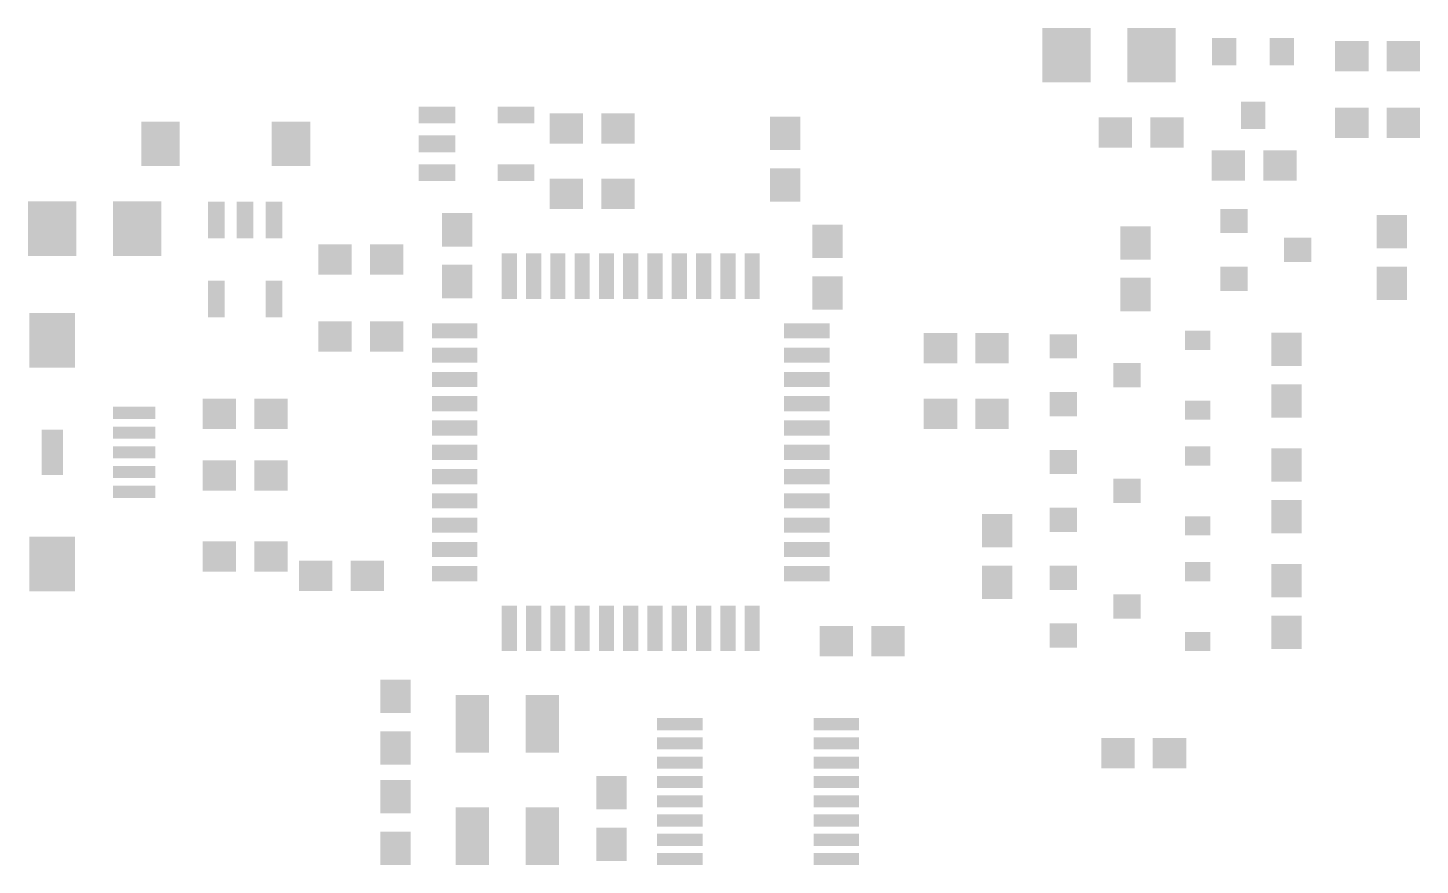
# Model space of a CAD drawing. Extents: x 0.5 to 46.3, y 1 to 28.6.
import ezdxf

# ---------------------------------------------------------------- set-up
doc = ezdxf.new("R2010")
doc.units = 0
doc.layers.add('31', color=253, linetype='CONTINUOUS')

# ---------------------------------------------------------------- blocks, each defined once
blk = doc.blocks.new('RECT')
blk.add_solid([(-0.5, -0.5), (0.5, -0.5), (-0.5, 0.5), (0.5, 0.5)])

msp = doc.modelspace()

# ---------------------------------------------------------------- block references
at = {"layer": '31'}
for p, xscale, yscale in [((34.668, 27.686), 1.6, 1.8), ((37.468, 27.686), 1.6, 1.8), ((9.135, 24.765), 1.27, 1.47), ((16.32, 20.405), 0.5, 1.5), ((17.12, 20.405), 0.5, 1.5), ((17.92, 20.405), 0.5, 1.5), ((18.72, 20.405), 0.5, 1.5), ((19.52, 20.405), 0.5, 1.5), ((20.32, 20.405), 0.5, 1.5), ((21.12, 20.405), 0.5, 1.5), ((21.92, 20.405), 0.5, 1.5), ((22.72, 20.405), 0.5, 1.5), ((23.52, 20.405), 0.5, 1.5), ((24.32, 20.405), 0.5, 1.5), ((1.27, 18.289), 1.5, 1.8), ((14.52, 18.605), 1.5, 0.5), ((26.12, 18.605), 1.5, 0.5), ((14.52, 17.805), 1.5, 0.5), ((26.12, 17.805), 1.5, 0.5), ((14.52, 17.005), 1.5, 0.5), ((26.12, 17.005), 1.5, 0.5), ((14.52, 16.205), 1.5, 0.5), ((26.12, 16.205), 1.5, 0.5), ((14.52, 15.405), 1.5, 0.5), ((26.12, 15.405), 1.5, 0.5), ((1.27, 14.605), 0.7, 1.5), ((14.52, 14.605), 1.5, 0.5), ((26.12, 14.605), 1.5, 0.5), ((14.52, 13.805), 1.5, 0.5), ((26.12, 13.805), 1.5, 0.5), ((14.52, 13.005), 1.5, 0.5), ((26.12, 13.005), 1.5, 0.5), ((14.52, 12.205), 1.5, 0.5), ((26.12, 12.205), 1.5, 0.5), ((1.27, 10.921), 1.5, 1.8), ((14.52, 11.405), 1.5, 0.5), ((26.12, 11.405), 1.5, 0.5), ((14.52, 10.605), 1.5, 0.5), ((26.12, 10.605), 1.5, 0.5), ((16.32, 8.805), 0.5, 1.5), ((17.12, 8.805), 0.5, 1.5), ((17.92, 8.805), 0.5, 1.5), ((18.72, 8.805), 0.5, 1.5), ((19.52, 8.805), 0.5, 1.5), ((20.32, 8.805), 0.5, 1.5), ((21.12, 8.805), 0.5, 1.5), ((21.92, 8.805), 0.5, 1.5), ((22.72, 8.805), 0.5, 1.5), ((23.52, 8.805), 0.5, 1.5), ((24.32, 8.805), 0.5, 1.5)]:
    msp.add_blockref('RECT', p, dxfattribs=dict(at, xscale=xscale, yscale=yscale))
for p, xscale, yscale, rotation in [((39.8611, 27.799), 0.8, 0.9, 180), ((41.7611, 27.799), 0.8, 0.9, 180), ((40.8111, 25.699), 0.8, 0.9, 180), ((13.9399, 25.715), 0.55, 1.2, 270), ((16.5401, 25.715), 0.55, 1.2, 270), ((4.835, 24.765), 1.27, 1.47, 180), ((13.9399, 24.765), 0.55, 1.2, 270), ((13.9399, 23.815), 0.55, 1.2, 270), ((16.5401, 23.815), 0.55, 1.2, 270), ((1.267, 21.971), 1.6, 1.8, 180), ((4.067, 21.971), 1.6, 1.8, 180), ((6.67, 22.2551), 0.55, 1.2, 180), ((7.62, 22.2551), 0.55, 1.2, 180), ((8.57, 22.2551), 0.55, 1.2, 180), ((40.1848, 22.223), 0.8, 0.9, 270), ((42.2848, 21.273), 0.8, 0.9, 270), ((40.1848, 20.323), 0.8, 0.9, 270), ((6.67, 19.6549), 0.55, 1.2, 180), ((8.57, 19.6549), 0.55, 1.2, 180), ((34.56, 18.095), 0.8, 0.9, 270), ((38.989, 18.295), 0.63, 0.83, 270), ((36.66, 17.145), 0.8, 0.9, 270), ((34.56, 16.195), 0.8, 0.9, 270), ((3.97, 15.905), 0.4, 1.4, 90), ((38.989, 15.995), 0.63, 0.83, 270), ((3.97, 15.255), 0.4, 1.4, 90), ((3.97, 14.605), 0.4, 1.4, 90), ((34.56, 14.285), 0.8, 0.9, 270), ((38.989, 14.485), 0.63, 0.83, 270), ((3.97, 13.955), 0.4, 1.4, 90), ((3.97, 13.305), 0.4, 1.4, 90), ((36.66, 13.335), 0.8, 0.9, 270), ((34.56, 12.385), 0.8, 0.9, 270), ((38.989, 12.185), 0.63, 0.83, 270), ((34.56, 10.475), 0.8, 0.9, 270), ((38.989, 10.675), 0.63, 0.83, 270), ((36.66, 9.525), 0.8, 0.9, 270), ((34.56, 8.575), 0.8, 0.9, 270), ((38.989, 8.375), 0.63, 0.83, 270), ((15.106, 5.66), 1.9, 1.1, 270), ((17.406, 5.66), 1.9, 1.1, 270), ((21.9329, 5.6515), 0.4, 1.5, 90), ((27.0891, 5.6515), 0.4, 1.5, 90), ((21.9329, 5.0165), 0.4, 1.5, 90), ((27.0891, 5.0165), 0.4, 1.5, 90), ((21.9329, 4.3815), 0.4, 1.5, 90), ((27.0891, 4.3815), 0.4, 1.5, 90), ((21.9329, 3.7465), 0.4, 1.5, 90), ((27.0891, 3.7465), 0.4, 1.5, 90), ((21.9329, 3.1115), 0.4, 1.5, 90), ((27.0891, 3.1115), 0.4, 1.5, 90), ((15.106, 1.96), 1.9, 1.1, 270), ((17.406, 1.96), 1.9, 1.1, 270), ((21.9329, 2.4765), 0.4, 1.5, 90), ((27.0891, 2.4765), 0.4, 1.5, 90), ((21.9329, 1.8415), 0.4, 1.5, 90), ((27.0891, 1.8415), 0.4, 1.5, 90), ((21.9329, 1.2065), 0.4, 1.5, 90), ((27.0891, 1.2065), 0.4, 1.5, 90)]:
    msp.add_blockref('RECT', p, dxfattribs=dict(at, xscale=xscale, yscale=yscale, rotation=rotation))
at = {"layer": '31', "xscale": 1.1}
for p in [(44.0639, 27.657), (45.7639, 27.657), (18.2, 25.273), (19.9, 25.273), (44.0639, 25.4592), (45.7639, 25.4592), (39.9999, 24.0518), (41.6999, 24.0518), (18.2, 23.114), (19.9, 23.114), (10.58, 20.955), (12.28, 20.955), (10.58, 18.415), (12.28, 18.415), (30.519, 18.034), (32.219, 18.034), (6.77, 15.875), (8.47, 15.875), (30.519, 15.875), (32.219, 15.875), (6.77, 13.843), (8.47, 13.843), (36.361, 4.699), (38.061, 4.699)]:
    msp.add_blockref('RECT', p, dxfattribs=at)
for p, rotation in [((25.4, 25.107), 90), ((36.2781, 25.1361), 180), ((37.9781, 25.1361), 180), ((25.4, 23.407), 90), ((14.605, 21.932), 270), ((26.797, 21.551), 90), ((36.9397, 21.5021), 270), ((45.3784, 21.868), 90), ((14.605, 20.232), 270), ((45.3784, 20.168), 90), ((26.797, 19.851), 90), ((36.9397, 19.8021), 270), ((41.91, 17.995), 270), ((41.91, 16.295), 270), ((41.91, 14.185), 270), ((41.91, 12.485), 270), ((32.385, 12.026), 270), ((6.77, 11.176), 180), ((8.47, 11.176), 180), ((9.945, 10.541), 180), ((11.645, 10.541), 180), ((32.385, 10.326), 270), ((41.91, 10.375), 270), ((41.91, 8.675), 270), ((27.09, 8.382), 180), ((28.79, 8.382), 180), ((12.573, 6.565), 90), ((12.573, 4.865), 90), ((12.573, 3.263), 90), ((19.685, 3.39), 270), ((12.573, 1.563), 90), ((19.685, 1.69), 270)]:
    msp.add_blockref('RECT', p, dxfattribs=dict(at, rotation=rotation))

doc.saveas('drawing.dxf')
